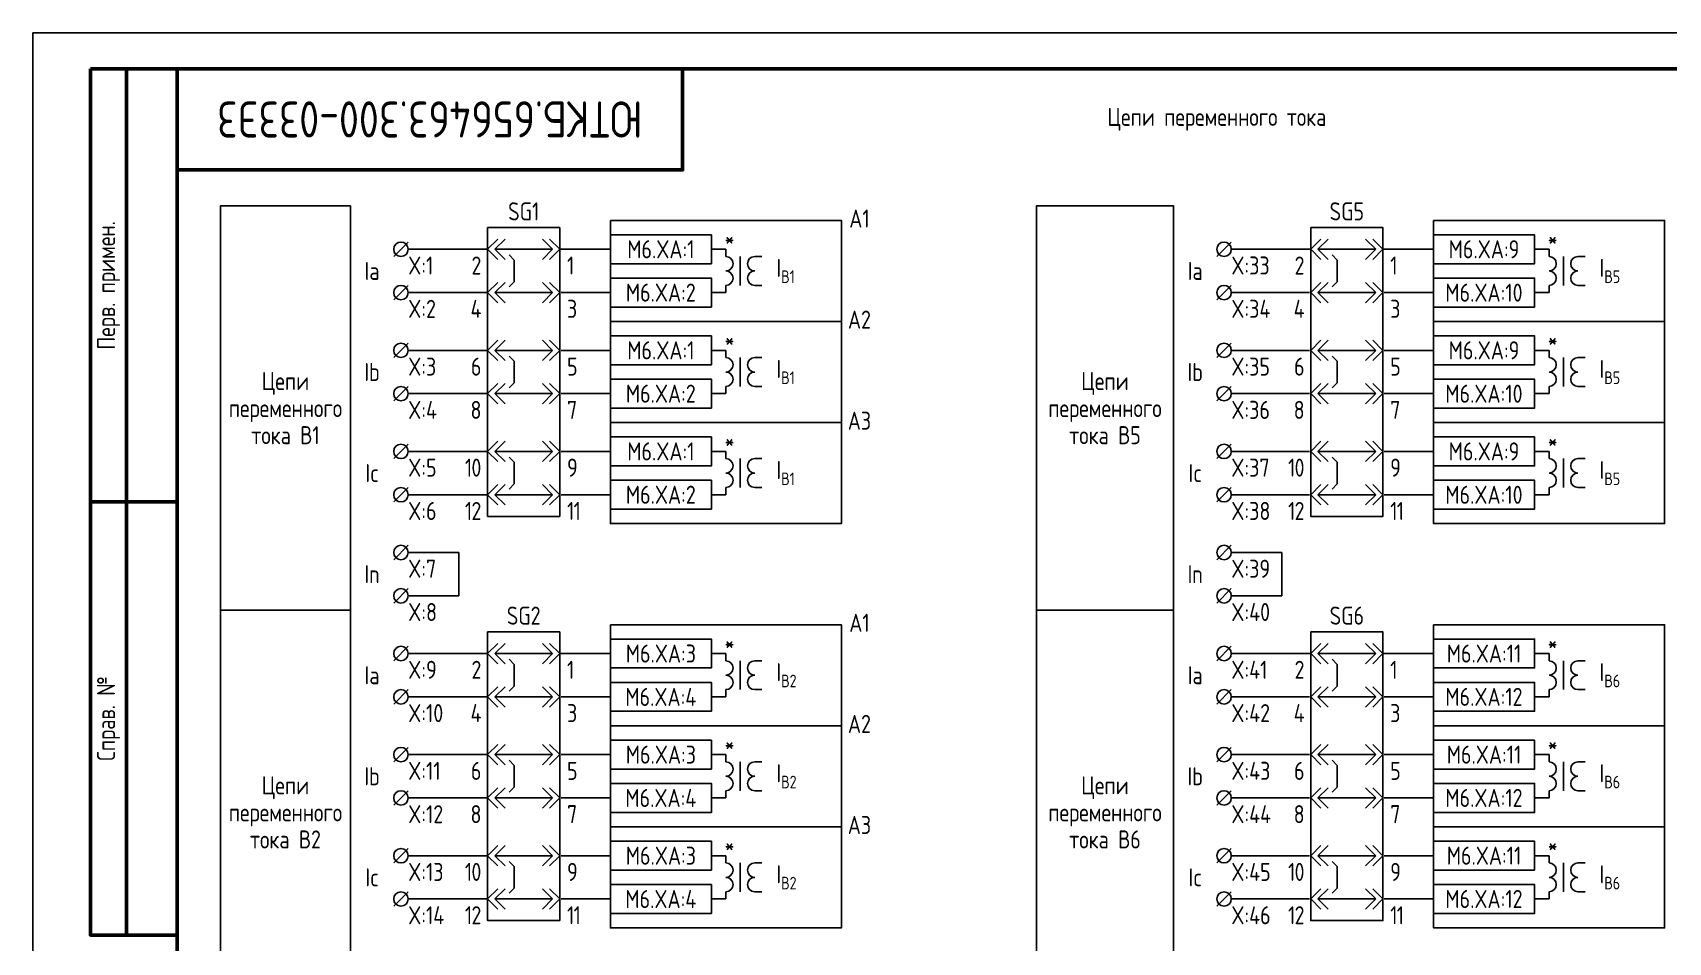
# Model space of a CAD drawing. Header units: millimetres. Extents: x -1050 to 7068, y 0 to 517.
# Drawn here: x 0.2 to 226.7, y 171 to 297 of the extents above; entities that cross this region are included whole.
import ezdxf

# ---------------------------------------------------------------- set-up
doc = ezdxf.new("R2010")
doc.units = ezdxf.units.MM
doc.styles.add('Gost_type_A', font='GOST_A.TTF')

# ---------------------------------------------------------------- blocks, each defined once
blk = doc.blocks.new('Штамп угловой верхний')
at = {"lineweight": 50}
blk.add_lwpolyline([(0, 0), (70, 0), (70, -14), (0, -14)], close=True, dxfattribs=at)
blk = doc.blocks.new('Формат_А3')
blk.add_lwpolyline([(-420, 297), (0, 297), (0, 0), (-420, 0)], close=True)
at = {"lineweight": 50}
blk.add_lwpolyline([(-400, 292), (-5, 292), (-5, 5), (-400, 5)], close=True, dxfattribs=at)
blk = doc.blocks.new('Штамп левый верхний')
at = {"lineweight": 50}
for points in [[(-12, 0), (-7, 0), (-7, -60), (-12, -60)], [(-7, 0), (0, 0), (0, -60), (-7, -60)], [(-12, -60), (-7, -60), (-7, -120), (-12, -120)], [(-7, -60), (0, -60), (0, -120), (-7, -120)]]:
    blk.add_lwpolyline(points, close=True, dxfattribs=at)
at = {"char_height": 2.5, "width": 60, "attachment_point": 5, "rotation": 90, "style": 'Gost_type_A'}
for s, insert in [('Перв. примен.', (-9.5, -30)), ('Справ. №', (-9.5, -90))]:
    blk.add_mtext(s, dxfattribs=dict(at, insert=insert))
blk = doc.blocks.new('БИ_разъем')
for p, q in [((0, 0), (1.41, 1.41)), ((0, 0), (1.41, 1.41)), ((0, 0), (1.41, -1.41)), ((0, 0), (1.41, -1.41)), ((1, 0), (2.41, 1.41)), ((1, 0), (2.41, -1.41)), ((1, 0), (9, 0)), ((9, 0), (7.59, 1.41)), ((9, 0), (7.59, -1.41)), ((10, 0), (8.59, 1.41)), ((10, 0), (8.59, 1.41)), ((10, 0), (8.59, -1.41)), ((10, 0), (8.59, -1.41))]:
    blk.add_line(p, q)
blk = doc.blocks.new('БИ_перемычка')
for p, q in [((2.97, -0.79), (3.67, -1.5)), ((3.67, -1.5), (3.67, -4.5)), ((2.97, -5.21), (3.67, -4.5))]:
    blk.add_line(p, q)

msp = doc.modelspace()

# ---------------------------------------------------------------- linework, layer by layer
for p, q in [((52.19, 268), (50.19, 266)), ((166.19, 268), (164.19, 266)), ((52.19, 267), (63.19, 267)), ((73.19, 267), (80.19, 267)), ((96.19, 267), (94.19, 267)), ((166.19, 267), (177.19, 267)), ((187.19, 267), (194.19, 267)), ((210.19, 267), (208.19, 267)), ((52.19, 262), (50.19, 260)), ((52.2, 261), (63.02, 261)), ((73.36, 261), (80.19, 261)), ((94.19, 261), (96.19, 261)), ((166.19, 262), (164.19, 260)), ((166.2, 261), (177.02, 261)), ((187.36, 261), (194.19, 261)), ((208.19, 261), (210.19, 261)), ((52.19, 254), (50.19, 252)), ((166.19, 254), (164.19, 252)), ((52.2, 253), (63.02, 253)), ((73.36, 253), (80.19, 253)), ((96.19, 253), (94.19, 253)), ((166.2, 253), (177.02, 253)), ((187.36, 253), (194.19, 253)), ((210.19, 253), (208.19, 253)), ((52.19, 248), (50.19, 246)), ((52.2, 247), (63.02, 247)), ((73.36, 247), (80.19, 247)), ((94.19, 247), (96.19, 247)), ((166.19, 248), (164.19, 246)), ((166.2, 247), (177.02, 247)), ((187.36, 247), (194.19, 247)), ((208.19, 247), (210.19, 247)), ((52.19, 240), (50.19, 238)), ((52.2, 239), (63.02, 239)), ((73.36, 239), (80.19, 239)), ((96.19, 239), (94.19, 239)), ((166.19, 240), (164.19, 238)), ((166.2, 239), (177.02, 239)), ((187.36, 239), (194.19, 239)), ((210.19, 239), (208.19, 239)), ((52.19, 234), (50.19, 232)), ((166.19, 234), (164.19, 232)), ((52.2, 233), (63.02, 233)), ((73.36, 233), (80.19, 233)), ((94.19, 233), (96.19, 233)), ((166.2, 233), (177.02, 233)), ((187.36, 233), (194.19, 233)), ((208.19, 233), (210.19, 233)), ((52.19, 226), (50.19, 224)), ((52.2, 225), (59.19, 225)), ((59.19, 225), (59.19, 219)), ((166.19, 226), (164.19, 224)), ((166.2, 225), (173.19, 225)), ((173.19, 225), (173.19, 219)), ((52.19, 220), (50.19, 218)), ((166.19, 220), (164.19, 218)), ((59.19, 219), (52.2, 219)), ((173.19, 219), (166.2, 219)), ((52.19, 212), (50.19, 210)), ((52.19, 211), (63.19, 211)), ((73.19, 211), (80.19, 211)), ((96.19, 211), (94.19, 211)), ((166.19, 212), (164.19, 210)), ((166.19, 211), (177.19, 211)), ((187.19, 211), (194.19, 211)), ((210.19, 211), (208.19, 211)), ((52.19, 206), (50.19, 204)), ((52.2, 205), (63.02, 205)), ((73.36, 205), (80.19, 205)), ((94.19, 205), (96.19, 205)), ((166.19, 206), (164.19, 204)), ((166.2, 205), (177.02, 205)), ((187.36, 205), (194.19, 205)), ((208.19, 205), (210.19, 205)), ((52.19, 198), (50.19, 196)), ((166.19, 198), (164.19, 196)), ((52.2, 197), (63.02, 197)), ((73.36, 197), (80.19, 197)), ((96.19, 197), (94.19, 197)), ((166.2, 197), (177.02, 197)), ((187.36, 197), (194.19, 197)), ((210.19, 197), (208.19, 197)), ((52.19, 192), (50.19, 190)), ((52.2, 191), (63.02, 191)), ((73.36, 191), (80.19, 191)), ((94.19, 191), (96.19, 191)), ((166.19, 192), (164.19, 190)), ((166.2, 191), (177.02, 191)), ((187.36, 191), (194.19, 191)), ((208.19, 191), (210.19, 191)), ((52.19, 184), (50.19, 182)), ((166.19, 184), (164.19, 182)), ((52.2, 183), (63.02, 183)), ((73.36, 183), (80.19, 183)), ((96.19, 183), (94.19, 183)), ((166.2, 183), (177.02, 183)), ((187.36, 183), (194.19, 183)), ((210.19, 183), (208.19, 183)), ((52.19, 178), (50.19, 176)), ((52.2, 177), (63.02, 177)), ((73.36, 177), (80.19, 177)), ((94.19, 177), (96.19, 177)), ((166.19, 178), (164.19, 176)), ((166.2, 177), (177.02, 177)), ((187.36, 177), (194.19, 177)), ((208.19, 177), (210.19, 177))]:
    msp.add_line(p, q)
at = {"ltscale": 4}
for p, q in [((96.19, 267), (96.19, 266)), ((96.19, 266.5), (96.19, 266)), ((98.19, 266), (98.19, 262)), ((98.19, 266), (98.19, 262)), ((101.19, 266), (100.19, 266)), ((101.19, 266), (100.19, 266)), ((210.19, 267), (210.19, 266)), ((210.19, 266.5), (210.19, 266)), ((212.19, 266), (212.19, 262)), ((212.19, 266), (212.19, 262)), ((215.19, 266), (214.19, 266)), ((215.19, 266), (214.19, 266)), ((96.19, 261), (96.19, 262)), ((101.19, 262), (100.19, 262)), ((101.19, 262), (100.19, 262)), ((210.19, 261), (210.19, 262)), ((215.19, 262), (214.19, 262)), ((215.19, 262), (214.19, 262)), ((96.19, 253), (96.19, 252)), ((96.19, 252.5), (96.19, 252)), ((98.19, 252), (98.19, 248)), ((98.19, 252), (98.19, 248)), ((101.19, 252), (100.19, 252)), ((101.19, 252), (100.19, 252)), ((210.19, 253), (210.19, 252)), ((210.19, 252.5), (210.19, 252)), ((212.19, 252), (212.19, 248)), ((212.19, 252), (212.19, 248)), ((215.19, 252), (214.19, 252)), ((215.19, 252), (214.19, 252)), ((96.19, 247), (96.19, 248)), ((101.19, 248), (100.19, 248)), ((101.19, 248), (100.19, 248)), ((210.19, 247), (210.19, 248)), ((215.19, 248), (214.19, 248)), ((215.19, 248), (214.19, 248)), ((96.19, 239), (96.19, 238)), ((96.19, 238.5), (96.19, 238)), ((98.19, 238), (98.19, 234)), ((98.19, 238), (98.19, 234)), ((101.19, 238), (100.19, 238)), ((101.19, 238), (100.19, 238)), ((210.19, 239), (210.19, 238)), ((210.19, 238.5), (210.19, 238)), ((212.19, 238), (212.19, 234)), ((212.19, 238), (212.19, 234)), ((215.19, 238), (214.19, 238)), ((215.19, 238), (214.19, 238)), ((96.19, 233), (96.19, 234)), ((101.19, 234), (100.19, 234)), ((101.19, 234), (100.19, 234)), ((210.19, 233), (210.19, 234)), ((215.19, 234), (214.19, 234)), ((215.19, 234), (214.19, 234)), ((96.19, 211), (96.19, 210)), ((210.19, 211), (210.19, 210)), ((96.19, 210.5), (96.19, 210)), ((98.19, 210), (98.19, 206)), ((98.19, 210), (98.19, 206)), ((101.19, 210), (100.19, 210)), ((101.19, 210), (100.19, 210)), ((210.19, 210.5), (210.19, 210)), ((212.19, 210), (212.19, 206)), ((212.19, 210), (212.19, 206)), ((215.19, 210), (214.19, 210)), ((215.19, 210), (214.19, 210)), ((96.19, 205), (96.19, 206)), ((101.19, 206), (100.19, 206)), ((101.19, 206), (100.19, 206)), ((210.19, 205), (210.19, 206)), ((215.19, 206), (214.19, 206)), ((215.19, 206), (214.19, 206)), ((96.19, 197), (96.19, 196)), ((96.19, 196.5), (96.19, 196)), ((98.19, 196), (98.19, 192)), ((98.19, 196), (98.19, 192)), ((101.19, 196), (100.19, 196)), ((101.19, 196), (100.19, 196)), ((210.19, 197), (210.19, 196)), ((210.19, 196.5), (210.19, 196)), ((212.19, 196), (212.19, 192)), ((212.19, 196), (212.19, 192)), ((215.19, 196), (214.19, 196)), ((215.19, 196), (214.19, 196)), ((96.19, 191), (96.19, 192)), ((101.19, 192), (100.19, 192)), ((101.19, 192), (100.19, 192)), ((210.19, 191), (210.19, 192)), ((215.19, 192), (214.19, 192)), ((215.19, 192), (214.19, 192)), ((96.19, 183), (96.19, 182)), ((96.19, 182.5), (96.19, 182)), ((98.19, 182), (98.19, 178)), ((98.19, 182), (98.19, 178)), ((101.19, 182), (100.19, 182)), ((101.19, 182), (100.19, 182)), ((210.19, 183), (210.19, 182)), ((210.19, 182.5), (210.19, 182)), ((212.19, 182), (212.19, 178)), ((212.19, 182), (212.19, 178)), ((215.19, 182), (214.19, 182)), ((215.19, 182), (214.19, 182)), ((96.19, 177), (96.19, 178)), ((101.19, 178), (100.19, 178)), ((101.19, 178), (100.19, 178)), ((210.19, 177), (210.19, 178)), ((215.19, 178), (214.19, 178)), ((215.19, 178), (214.19, 178))]:
    msp.add_line(p, q, dxfattribs=at)
for points in [[(44.19, 217), (26.19, 217), (26.19, 273), (44.19, 273)], [(158.19, 217), (139.19, 217), (139.19, 273), (158.19, 273)], [(63.19, 270), (73.19, 270), (73.19, 230), (63.19, 230)], [(80.19, 271), (112.19, 271), (112.19, 257), (80.19, 257)], [(177.19, 270), (187.19, 270), (187.19, 230), (177.19, 230)], [(194.19, 271), (226.19, 271), (226.19, 257), (194.19, 257)], [(80.19, 269), (94.19, 269), (94.19, 265), (80.19, 265)], [(194.19, 269), (208.19, 269), (208.19, 265), (194.19, 265)], [(80.19, 263), (94.19, 263), (94.19, 259), (80.19, 259)], [(194.19, 263), (208.19, 263), (208.19, 259), (194.19, 259)], [(80.19, 257), (112.19, 257), (112.19, 243), (80.19, 243)], [(194.19, 257), (226.19, 257), (226.19, 243), (194.19, 243)], [(80.19, 255), (94.19, 255), (94.19, 251), (80.19, 251)], [(194.19, 255), (208.19, 255), (208.19, 251), (194.19, 251)], [(80.19, 249), (94.19, 249), (94.19, 245), (80.19, 245)], [(194.19, 249), (208.19, 249), (208.19, 245), (194.19, 245)], [(80.19, 243), (112.19, 243), (112.19, 229), (80.19, 229)], [(194.19, 243), (226.19, 243), (226.19, 229), (194.19, 229)], [(80.19, 241), (94.19, 241), (94.19, 237), (80.19, 237)], [(194.19, 241), (208.19, 241), (208.19, 237), (194.19, 237)], [(80.19, 235), (94.19, 235), (94.19, 231), (80.19, 231)], [(194.19, 235), (208.19, 235), (208.19, 231), (194.19, 231)], [(44.19, 161), (26.19, 161), (26.19, 217), (44.19, 217)], [(158.19, 161), (139.19, 161), (139.19, 217), (158.19, 217)], [(63.19, 214), (73.19, 214), (73.19, 174), (63.19, 174)], [(80.19, 215), (112.19, 215), (112.19, 201), (80.19, 201)], [(80.19, 213), (94.19, 213), (94.19, 209), (80.19, 209)], [(177.19, 214), (187.19, 214), (187.19, 174), (177.19, 174)], [(194.19, 215), (226.19, 215), (226.19, 201), (194.19, 201)], [(194.19, 213), (208.19, 213), (208.19, 209), (194.19, 209)], [(80.19, 207), (94.19, 207), (94.19, 203), (80.19, 203)], [(194.19, 207), (208.19, 207), (208.19, 203), (194.19, 203)], [(80.19, 201), (112.19, 201), (112.19, 187), (80.19, 187)], [(194.19, 201), (226.19, 201), (226.19, 187), (194.19, 187)], [(80.19, 199), (94.19, 199), (94.19, 195), (80.19, 195)], [(194.19, 199), (208.19, 199), (208.19, 195), (194.19, 195)], [(80.19, 193), (94.19, 193), (94.19, 189), (80.19, 189)], [(194.19, 193), (208.19, 193), (208.19, 189), (194.19, 189)], [(80.19, 187), (112.19, 187), (112.19, 173), (80.19, 173)], [(194.19, 187), (226.19, 187), (226.19, 173), (194.19, 173)], [(80.19, 185), (94.19, 185), (94.19, 181), (80.19, 181)], [(194.19, 185), (208.19, 185), (208.19, 181), (194.19, 181)], [(80.19, 179), (94.19, 179), (94.19, 175), (80.19, 175)], [(194.19, 179), (208.19, 179), (208.19, 175), (194.19, 175)]]:
    msp.add_lwpolyline(points, close=True)
for centre in [(51.19, 267), (165.19, 267), (51.19, 261), (165.19, 261), (51.19, 253), (165.19, 253), (51.19, 247), (165.19, 247), (51.19, 239), (165.19, 239), (51.19, 233), (165.19, 233), (51.19, 225), (165.19, 225), (51.19, 219), (165.19, 219), (51.19, 211), (165.19, 211), (51.19, 205), (165.19, 205), (51.19, 197), (165.19, 197), (51.19, 191), (165.19, 191), (51.19, 183), (165.19, 183), (51.19, 177), (165.19, 177)]:
    msp.add_circle(centre, 1)
for centre, start, end in [((96.19, 265), 270, 90), ((96.19, 265), 270, 90), ((100.19, 265), 90, 270), ((100.19, 265), 90, 270), ((210.19, 265), 270, 90), ((210.19, 265), 270, 90), ((214.19, 265), 90, 270), ((214.19, 265), 90, 270), ((96.19, 263), 270, 90), ((96.19, 263), 270, 90), ((100.19, 263), 90, 270), ((100.19, 263), 90, 270), ((210.19, 263), 270, 90), ((210.19, 263), 270, 90), ((214.19, 263), 90, 270), ((214.19, 263), 90, 270), ((96.19, 251), 270, 90), ((96.19, 251), 270, 90), ((100.19, 251), 90, 270), ((100.19, 251), 90, 270), ((210.19, 251), 270, 90), ((210.19, 251), 270, 90), ((214.19, 251), 90, 270), ((214.19, 251), 90, 270), ((96.19, 249), 270, 90), ((96.19, 249), 270, 90), ((100.19, 249), 90, 270), ((100.19, 249), 90, 270), ((210.19, 249), 270, 90), ((210.19, 249), 270, 90), ((214.19, 249), 90, 270), ((214.19, 249), 90, 270), ((96.19, 237), 270, 90), ((96.19, 237), 270, 90), ((100.19, 237), 90, 270), ((100.19, 237), 90, 270), ((210.19, 237), 270, 90), ((210.19, 237), 270, 90), ((214.19, 237), 90, 270), ((214.19, 237), 90, 270), ((96.19, 235), 270, 90), ((96.19, 235), 270, 90), ((100.19, 235), 90, 270), ((100.19, 235), 90, 270), ((210.19, 235), 270, 90), ((210.19, 235), 270, 90), ((214.19, 235), 90, 270), ((214.19, 235), 90, 270), ((96.19, 209), 270, 90), ((96.19, 209), 270, 90), ((100.19, 209), 90, 270), ((100.19, 209), 90, 270), ((210.19, 209), 270, 90), ((210.19, 209), 270, 90), ((214.19, 209), 90, 270), ((214.19, 209), 90, 270), ((96.19, 207), 270, 90), ((96.19, 207), 270, 90), ((100.19, 207), 90, 270), ((100.19, 207), 90, 270), ((210.19, 207), 270, 90), ((210.19, 207), 270, 90), ((214.19, 207), 90, 270), ((214.19, 207), 90, 270), ((96.19, 195), 270, 90), ((96.19, 195), 270, 90), ((100.19, 195), 90, 270), ((100.19, 195), 90, 270), ((210.19, 195), 270, 90), ((210.19, 195), 270, 90), ((214.19, 195), 90, 270), ((214.19, 195), 90, 270), ((96.19, 193), 270, 90), ((96.19, 193), 270, 90), ((100.19, 193), 90, 270), ((100.19, 193), 90, 270), ((210.19, 193), 270, 90), ((210.19, 193), 270, 90), ((214.19, 193), 90, 270), ((214.19, 193), 90, 270), ((96.19, 181), 270, 90), ((96.19, 181), 270, 90), ((100.19, 181), 90, 270), ((100.19, 181), 90, 270), ((210.19, 181), 270, 90), ((210.19, 181), 270, 90), ((214.19, 181), 90, 270), ((214.19, 181), 90, 270), ((96.19, 179), 270, 90), ((96.19, 179), 270, 90), ((100.19, 179), 90, 270), ((100.19, 179), 90, 270), ((210.19, 179), 270, 90), ((210.19, 179), 270, 90), ((214.19, 179), 90, 270), ((214.19, 179), 90, 270)]:
    msp.add_arc(centre, 1, start, end, dxfattribs=at)

# ---------------------------------------------------------------- block references
for name, p in [('Формат_А3', (420.19, 0)), ('Штамп левый верхний', (20.19, 292)), ('Штамп угловой верхний', (20.19, 292)), ('БИ_разъем', (63.19, 267)), ('БИ_разъем', (177.19, 267)), ('БИ_перемычка', (63.19, 267)), ('БИ_перемычка', (177.19, 267)), ('БИ_разъем', (63.19, 261)), ('БИ_разъем', (177.19, 261)), ('БИ_разъем', (63.19, 253)), ('БИ_разъем', (177.19, 253)), ('БИ_перемычка', (63.19, 253)), ('БИ_перемычка', (177.19, 253)), ('БИ_разъем', (63.19, 247)), ('БИ_разъем', (177.19, 247)), ('БИ_разъем', (63.19, 239)), ('БИ_разъем', (177.19, 239)), ('БИ_перемычка', (63.19, 239)), ('БИ_перемычка', (177.19, 239)), ('БИ_разъем', (63.19, 233)), ('БИ_разъем', (177.19, 233)), ('БИ_разъем', (63.19, 211)), ('БИ_разъем', (177.19, 211)), ('БИ_перемычка', (63.19, 211)), ('БИ_перемычка', (177.19, 211)), ('БИ_разъем', (63.19, 205)), ('БИ_разъем', (177.19, 205)), ('БИ_разъем', (63.19, 197)), ('БИ_разъем', (177.19, 197)), ('БИ_перемычка', (63.19, 197)), ('БИ_перемычка', (177.19, 197)), ('БИ_разъем', (63.19, 191)), ('БИ_разъем', (177.19, 191)), ('БИ_разъем', (63.19, 183)), ('БИ_разъем', (177.19, 183)), ('БИ_перемычка', (63.19, 183)), ('БИ_перемычка', (177.19, 183)), ('БИ_разъем', (63.19, 177)), ('БИ_разъем', (177.19, 177))]:
    msp.add_blockref(name, p)

# ---------------------------------------------------------------- texts
at = {"insert": (55.19, 285), "char_height": 5, "width": 70, "attachment_point": 5, "rotation": 180, "style": 'Gost_type_A'}
msp.add_mtext('ЮТКБ.656463.300-033Э3', dxfattribs=at)
at = {"char_height": 2.5, "line_spacing_factor": 0.9, "style": 'Gost_type_A'}
for s, insert, width, attachment_point in [('Цепи переменного тока', (164.19, 285), 288, 5), ('SG1', (68.19, 271), 10, 8), ('A1', (114.69, 270), 35, 8), ('SG5', (182.19, 271), 10, 8), ('Ia', (47.19, 264), 6, 5), ('X:1', (52.19, 266), 10, 1), ('{\\T0.9;2}', (62.19, 266), 5, 3), ('{\\T0.9;1}', (74.19, 266), 5, 1), ('Ia', (161.19, 264), 6, 5), ('X:33', (166.19, 266), 10, 1), ('{\\T0.9;2}', (176.19, 266), 5, 3), ('{\\T0.9;1}', (188.19, 266), 5, 1), ('X:2', (52.19, 260), 10, 1), ('{\\T0.9;4}', (62.19, 260), 5, 3), ('{\\T0.9;3}', (74.19, 260), 5, 1), ('A2', (114.69, 256), 35, 8), ('X:34', (166.19, 260), 10, 1), ('{\\T0.9;4}', (176.19, 260), 5, 3), ('{\\T0.9;3}', (188.19, 260), 5, 1), ('X:3', (52.19, 252), 10, 1), ('{\\T0.9;6}', (62.19, 252), 5, 3), ('{\\T0.9;5}', (74.19, 252), 5, 1), ('X:35', (166.19, 252), 10, 1), ('{\\T0.9;6}', (176.19, 252), 5, 3), ('{\\T0.9;5}', (188.19, 252), 5, 1), ('Цепи переменного тока В1', (35.19, 245), 18, 5), ('Ib', (47.19, 250), 6, 5), ('Цепи переменного тока В5', (148.69, 245), 19, 5), ('Ib', (161.19, 250), 6, 5), ('X:4', (52.19, 246), 10, 1), ('{\\T0.9;8}', (62.19, 246), 5, 3), ('{\\T0.9;7}', (74.19, 246), 5, 1), ('X:36', (166.19, 246), 10, 1), ('{\\T0.9;8}', (176.19, 246), 5, 3), ('{\\T0.9;7}', (188.19, 246), 5, 1), ('A3', (114.69, 242), 35, 8), ('X:5', (52.19, 238), 10, 1), ('{\\T0.9;10}', (62.19, 238), 5, 3), ('{\\T0.9;9}', (74.19, 238), 5, 1), ('X:37', (166.19, 238), 10, 1), ('{\\T0.9;10}', (176.19, 238), 5, 3), ('{\\T0.9;9}', (188.19, 238), 5, 1), ('Ic', (47.19, 236), 6, 5), ('Ic', (161.19, 236), 6, 5), ('X:6', (52.19, 232), 10, 1), ('{\\T0.9;12}', (62.19, 232), 5, 3), ('{\\T0.9;11}', (74.19, 232), 5, 1), ('X:38', (166.19, 232), 10, 1), ('{\\T0.9;12}', (176.19, 232), 5, 3), ('{\\T0.9;11}', (188.19, 232), 5, 1), ('In', (47.19, 222), 6, 5), ('X:7', (52.19, 224), 10, 1), ('In', (161.19, 222), 6, 5), ('X:39', (166.19, 224), 10, 1), ('X:8', (52.19, 218), 10, 1), ('SG2', (68.19, 215), 10, 8), ('X:40', (166.19, 218), 10, 1), ('SG6', (182.19, 215), 10, 8), ('A1', (114.69, 214), 35, 8), ('Ia', (47.19, 208), 6, 5), ('X:9', (52.19, 210), 10, 1), ('{\\T0.9;2}', (62.19, 210), 5, 3), ('{\\T0.9;1}', (74.19, 210), 5, 1), ('Ia', (161.19, 208), 6, 5), ('X:41', (166.19, 210), 10, 1), ('{\\T0.9;2}', (176.19, 210), 5, 3), ('{\\T0.9;1}', (188.19, 210), 5, 1), ('X:10', (52.19, 204), 10, 1), ('{\\T0.9;4}', (62.19, 204), 5, 3), ('{\\T0.9;3}', (74.19, 204), 5, 1), ('X:42', (166.19, 204), 10, 1), ('{\\T0.9;4}', (176.19, 204), 5, 3), ('{\\T0.9;3}', (188.19, 204), 5, 1), ('A2', (114.69, 200), 35, 8), ('Ib', (47.19, 194), 6, 5), ('X:11', (52.19, 196), 10, 1), ('{\\T0.9;6}', (62.19, 196), 5, 3), ('{\\T0.9;5}', (74.19, 196), 5, 1), ('Ib', (161.19, 194), 6, 5), ('X:43', (166.19, 196), 10, 1), ('{\\T0.9;6}', (176.19, 196), 5, 3), ('{\\T0.9;5}', (188.19, 196), 5, 1), ('Цепи переменного тока В2', (35.19, 189), 18, 5), ('Цепи переменного тока В6', (148.69, 189), 19, 5), ('X:12', (52.19, 190), 10, 1), ('{\\T0.9;8}', (62.19, 190), 5, 3), ('{\\T0.9;7}', (74.19, 190), 5, 1), ('A3', (114.69, 186), 35, 8), ('X:44', (166.19, 190), 10, 1), ('{\\T0.9;8}', (176.19, 190), 5, 3), ('{\\T0.9;7}', (188.19, 190), 5, 1), ('Ic', (47.19, 180), 6, 5), ('X:13', (52.19, 182), 10, 1), ('{\\T0.9;10}', (62.19, 182), 5, 3), ('{\\T0.9;9}', (74.19, 182), 5, 1), ('Ic', (161.19, 180), 6, 5), ('X:45', (166.19, 182), 10, 1), ('{\\T0.9;10}', (176.19, 182), 5, 3), ('{\\T0.9;9}', (188.19, 182), 5, 1), ('X:14', (52.19, 176), 10, 1), ('{\\T0.9;12}', (62.19, 176), 5, 3), ('{\\T0.9;11}', (74.19, 176), 5, 1), ('X:46', (166.19, 176), 10, 1), ('{\\T0.9;12}', (176.19, 176), 5, 3), ('{\\T0.9;11}', (188.19, 176), 5, 1)]:
    msp.add_mtext(s, dxfattribs=dict(at, insert=insert, width=width, attachment_point=attachment_point))
at = {"char_height": 2.5, "style": 'Gost_type_A'}
for s, insert, width, attachment_point in [('M6.XA:1', (87.19, 267), 14, 5), ('*', (96.69, 268.5), 3, 5), ('M6.XA:9', (201.19, 267), 14, 5), ('*', (210.69, 268.5), 3, 5), ('\\A1;I{\\H0.7x;\\S^ В1;}', (103.19, 264), 8, 4), ('\\A1;I{\\H0.7x;\\S^ В5;}', (217.19, 264), 8, 4), ('M6.XA:2', (87.18, 261), 14.018, 5), ('M6.XA:10', (201.18, 260.99), 14.018, 5), ('M6.XA:1', (87.19, 253), 14, 5), ('*', (96.69, 254.5), 3, 5), ('M6.XA:9', (201.19, 253), 14, 5), ('*', (210.69, 254.5), 3, 5), ('\\A1;I{\\H0.7x;\\S^ В1;}', (103.19, 250), 8, 4), ('\\A1;I{\\H0.7x;\\S^ В5;}', (217.19, 250), 8, 4), ('M6.XA:2', (87.18, 247), 14.018, 5), ('M6.XA:10', (201.18, 246.99), 14.018, 5), ('M6.XA:1', (87.19, 239), 14, 5), ('*', (96.69, 240.5), 3, 5), ('M6.XA:9', (201.19, 239), 14, 5), ('*', (210.69, 240.5), 3, 5), ('\\A1;I{\\H0.7x;\\S^ В1;}', (103.19, 236), 8, 4), ('\\A1;I{\\H0.7x;\\S^ В5;}', (217.19, 236), 8, 4), ('M6.XA:2', (87.18, 233), 14.018, 5), ('M6.XA:10', (201.18, 232.99), 14.018, 5), ('M6.XA:3', (87.19, 211), 14, 5), ('*', (96.69, 212.5), 3, 5), ('M6.XA:11', (201.19, 211), 14, 5), ('*', (210.69, 212.5), 3, 5), ('\\A1;I{\\H0.7x;\\S^ В2;}', (103.19, 208), 8, 4), ('\\A1;I{\\H0.7x;\\S^ В6;}', (217.19, 208), 8, 4), ('M6.XA:4', (87.18, 204.99), 14.018, 5), ('M6.XA:12', (201.18, 205), 14.018, 5), ('M6.XA:3', (87.19, 197), 14, 5), ('*', (96.69, 198.5), 3, 5), ('M6.XA:11', (201.19, 197), 14, 5), ('*', (210.69, 198.5), 3, 5), ('\\A1;I{\\H0.7x;\\S^ В2;}', (103.19, 194), 8, 4), ('\\A1;I{\\H0.7x;\\S^ В6;}', (217.19, 194), 8, 4), ('M6.XA:4', (87.18, 190.99), 14.018, 5), ('M6.XA:12', (201.18, 191), 14.018, 5), ('M6.XA:3', (87.19, 183), 14, 5), ('*', (96.69, 184.5), 3, 5), ('M6.XA:11', (201.19, 183), 14, 5), ('*', (210.69, 184.5), 3, 5), ('\\A1;I{\\H0.7x;\\S^ В2;}', (103.19, 180), 8, 4), ('\\A1;I{\\H0.7x;\\S^ В6;}', (217.19, 180), 8, 4), ('M6.XA:4', (87.18, 176.99), 14.018, 5), ('M6.XA:12', (201.18, 177), 14.018, 5)]:
    msp.add_mtext(s, dxfattribs=dict(at, insert=insert, width=width, attachment_point=attachment_point))

doc.saveas('drawing.dxf')
